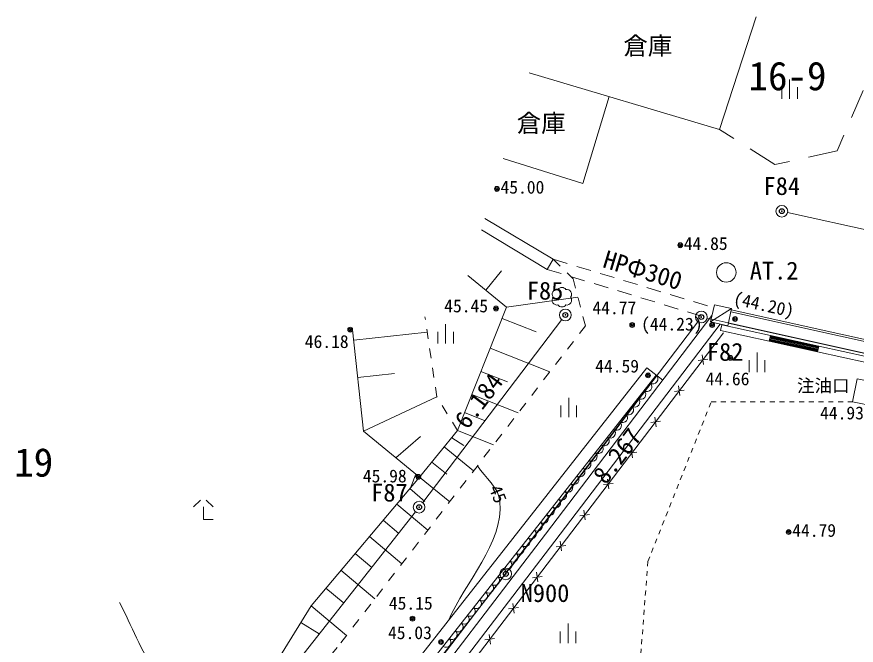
# Model space of a CAD drawing. Units: millimetres, scale not verified. Extents: x -29071210 to -28860960, y -117775216 to -117329466.
# Drawn here: x -29054585 to -29033096, y -117457235 to -117441137 of the extents above; entities that cross this region are included whole.
import ezdxf
from ezdxf.enums import TextEntityAlignment as Align

# ---------------------------------------------------------------- set-up
doc = ezdxf.new("R2010")
doc.units = ezdxf.units.MM
doc.header["$LTSCALE"] = 250
doc.header["$PDMODE"] = 32
doc.header["$PDSIZE"] = 125
for name, pattern in [('USER2', [5, 3, -2]), ('USER4', [2.5, 1.5, -1]), ('USER7', [2, 1, -1]), ('USER8', [1, 0.5, -0.5])]:
    doc.linetypes.add(name, pattern=pattern)
for name, color, linetype, lineweight in [('S-SUV', 7, 'Continuous', 13), ('S-SUV-HTXT', 7, 'Continuous', 13), ('S-SUV-LWCN', 7, 'Continuous', 13), ('S-SUV-ROW', 7, 'Continuous', 15), ('S-SUV-SRVR', 3, 'Continuous', 13)]:
    doc.layers.add(name, color=color, linetype=linetype, lineweight=lineweight)
doc.layers.add('S-SUV-BMK', color=7, linetype='Continuous')
doc.styles.add('ＭＳ ゴシック', font='')
doc.styles.get('ＭＳ ゴシック').set_extended_font_data('MS Gothic')

# ---------------------------------------------------------------- blocks, each defined once
blk = doc.blocks.new('ﾌﾟﾛｯﾄﾏｰｸ-03_1')
at = {"color": 3, "linetype": 'Continuous', "lineweight": 25}
blk.add_circle((0, 0), 0.5, dxfattribs=at)
at = {"color": 3}
blk.add_point((0, 0), dxfattribs=at)
blk = doc.blocks.new('荒地')
at = {"color": 7, "linetype": 'Continuous', "lineweight": 13}
for p, q in [((0, -1.25), (0, 1.25)), ((-1, 0.25), (-1, -1.25)), ((1, 0.25), (1, -1.25))]:
    blk.add_line(p, q, dxfattribs=at)
blk = doc.blocks.new('竹林')
at = {"color": 7, "linetype": 'Continuous', "lineweight": 13}
for p, q in [((-1, 0.3), (-0.3, 1)), ((0.3, 1), (1, 0.3)), ((0, 0.3), (0, -1)), ((0, -1), (1, -1))]:
    blk.add_line(p, q, dxfattribs=at)
blk = doc.blocks.new('植樹')
at = {"color": 7, "linetype": 'Continuous', "lineweight": 13}
for centre, radius, start, end in [((0, 0.5), 0.499, 35.63102, 144.36898), ((-0.5, 0.3), 0.5, 79.16209, 216.8699), ((-0.5, -0.3), 0.5, 143.1301, 280.83791), ((0.5, 0.3), 0.5, 323.1301, 100.83791), ((0, -0.5), 0.499, 215.63102, 324.36898), ((0.5, -0.3), 0.5, 259.16209, 36.8699)]:
    blk.add_arc(centre, radius, start, end, dxfattribs=at)
blk = doc.blocks.new('ﾌﾟﾛｯﾄﾏｰｸ-03')
at = {"color": 7, "linetype": 'Continuous', "lineweight": 15}
blk.add_circle((0, 0), 0.5, dxfattribs=at)
at = {"color": 7}
blk.add_point((0, 0), dxfattribs=at)
blk = doc.blocks.new('ﾌﾟﾛｯﾄﾏｰｸ-02')
at = {"color": 7, "linetype": 'Continuous', "lineweight": 20}
blk.add_circle((0, 0), 0.5, dxfattribs=at)

msp = doc.modelspace()

# ---------------------------------------------------------------- linework, layer by layer
at = {"layer": 'S-SUV'}
for p, q in [((-29042600.7, -117446301.8), (-29040850.9, -117447349.6)), ((-29042690.8, -117446597.6), (-29041005, -117447607)), ((-29040850.9, -117447349.6), (-29041005, -117447607)), ((-29042581.5, -117448138.1), (-29042178, -117447642.1)), ((-29043040, -117447765), (-29042047, -117448573)), ((-29042047, -117448573), (-29040220.8, -117448315.2)), ((-29036825.3, -117448953), (-29036728, -117448513.7)), ((-29036728, -117448513.7), (-29036288.6, -117448611.1)), ((-29042047, -117448573), (-29043305, -117451738)), ((-29036825.3, -117448953), (-29036288.6, -117448611.1)), ((-29036386, -117449050.4), (-29036288.6, -117448611.1)), ((-29042162.5, -117448863.6), (-29041289.9, -117449210.5)), ((-29036789.9, -117448792.9), (-29041051.1, -117454389.1)), ((-29036825.3, -117448953), (-29036386, -117449050.4)), ((-29045989, -117449154), (-29045707, -117451748)), ((-29036576.7, -117449008.2), (-29040812.5, -117454571)), ((-29036537, -117449025), (-29036569.4, -117449171.5)), ((-29036537, -117449025), (-29035294.5, -117449300.1)), ((-29045959.9, -117449421.8), (-29044078.3, -117449217.3)), ((-29040653.4, -117454692.2), (-29036493.7, -117449229.4)), ((-29036569.4, -117449171.5), (-29035326.9, -117449446.5)), ((-29035294.5, -117449300.1), (-29035326.9, -117449446.5)), ((-29035310.7, -117449373.3), (-29034068.1, -117449648.3)), ((-29035306.6, -117449354.8), (-29034064.1, -117449629.9)), ((-29035302.6, -117449336.7), (-29034060, -117449611.7)), ((-29035298.5, -117449318.2), (-29034056, -117449593.3)), ((-29035294.5, -117449300.1), (-29034051.9, -117449575.1)), ((-29035326.9, -117449446.5), (-29034084.4, -117449721.6)), ((-29035322.8, -117449428.1), (-29034080.3, -117449703.1)), ((-29035318.8, -117449409.9), (-29034076.3, -117449685)), ((-29035314.7, -117449391.4), (-29034072.2, -117449666.5)), ((-29034051.9, -117449575.1), (-29034084.4, -117449721.6)), ((-29034051.9, -117449575.1), (-29032809.4, -117449850.2)), ((-29042466, -117449627.1), (-29040939, -117450234)), ((-29037004.9, -117450046.5), (-29037038.4, -117449798.8)), ((-29034084.4, -117449721.6), (-29032841.8, -117449996.6)), ((-29037145.5, -117449939.5), (-29036897.8, -117449905.9)), ((-29045467.8, -117459063.5), (-29038454, -117450129.7)), ((-29042702, -117450220.8), (-29042023.4, -117450490.6)), ((-29038454, -117450129.7), (-29038049.5, -117450447.3)), ((-29045855.6, -117450381.1), (-29044914.8, -117450278.8)), ((-29045232, -117459249), (-29038218, -117450315)), ((-29038206.9, -117450323.7), (-29041210.2, -117454267.9)), ((-29037610.7, -117450842.2), (-29037644.2, -117450594.4)), ((-29045707, -117451748), (-29043834, -117450871)), ((-29042938, -117450814.6), (-29041750.5, -117451286.5)), ((-29037751.3, -117450735.1), (-29037503.6, -117450701.5)), ((-29043121.5, -117451276.3), (-29042593.8, -117451486)), ((-29038357.2, -117451530.7), (-29038109.4, -117451497.1)), ((-29038216.5, -117451637.8), (-29038250.1, -117451390)), ((-29045707, -117451748), (-29044276, -117452930)), ((-29043305, -117451738), (-29044276, -117452930)), ((-29043305, -117451738), (-29042381.6, -117452105)), ((-29044879.9, -117452431.2), (-29044247, -117451891.8)), ((-29043452.7, -117451919.3), (-29043143.1, -117452116.8)), ((-29043646.4, -117452157.1), (-29042894.1, -117452769.8)), ((-29038963, -117452326.3), (-29038715.2, -117452292.7)), ((-29038822.3, -117452433.4), (-29038855.9, -117452185.6)), ((-29043961.2, -117452543.5), (-29043579.9, -117452854.1)), ((-29044276, -117452930), (-29047053, -117456223)), ((-29044276, -117452930), (-29043503.1, -117453559.6)), ((-29039428.1, -117453229), (-29039461.7, -117452981.2)), ((-29044523.5, -117453223.5), (-29044135.7, -117453550.4)), ((-29039568.8, -117453121.9), (-29039321, -117453088.3)), ((-29044857.8, -117453619.9), (-29044064.9, -117454288.4)), ((-29040174.6, -117453917.5), (-29039926.9, -117453883.9)), ((-29040034, -117454024.6), (-29040067.5, -117453776.8)), ((-29045207.4, -117454034.4), (-29044801.9, -117454376.4)), ((-29045557, -117454449), (-29044727.8, -117455148.2)), ((-29044433.7, -117459646.6), (-29040653.4, -117454692.2)), ((-29040780.4, -117454713), (-29040649.4, -117454695.3)), ((-29040657.5, -117454689.1), (-29040673.3, -117454572.4)), ((-29040639.9, -117454820.2), (-29040657.5, -117454689.1)), ((-29040649.4, -117454695.3), (-29040532.7, -117454679.5)), ((-29045922.6, -117454882.6), (-29045498.5, -117455240.2)), ((-29046288.2, -117455316.1), (-29045421.1, -117456047.4)), ((-29041246.5, -117455615.2), (-29041279.8, -117455367.4)), ((-29041387, -117455508), (-29041139.3, -117455474.7)), ((-29046670.6, -117455769.6), (-29046227.1, -117456143.6)), ((-29051229, -117463005), (-29047053, -117456223)), ((-29047053, -117456223), (-29046146.1, -117456987.8)), ((-29041853.1, -117456410.2), (-29041886.4, -117456162.4)), ((-29041993.6, -117456303), (-29041745.9, -117456269.7)), ((-29047315.4, -117456649.1), (-29046841.9, -117456940.6)), ((-29042600.2, -117457098), (-29042352.5, -117457064.7)), ((-29042459.7, -117457205.2), (-29042493, -117456957.4))]:
    msp.add_line(p, q, dxfattribs=at)
at = {"layer": 'S-SUV', "linetype": 'USER4'}
for p, q in [((-29040850.9, -117447349.6), (-29036744.1, -117448586.5)), ((-29041005, -117447607), (-29036809.2, -117448880.2))]:
    msp.add_line(p, q, dxfattribs=at)
at = {"layer": 'S-SUV', "linetype": 'USER7'}
for p, q in [((-29043834, -117450871), (-29044137, -117448820)), ((-29043305, -117451738), (-29043834, -117450871))]:
    msp.add_line(p, q, dxfattribs=at)
at = {"layer": 'S-SUV', "linetype": 'USER8'}
for p, q in [((-29038429, -117455089), (-29036808, -117451002)), ((-29036808, -117451002), (-29033190, -117451004)), ((-29038666.4, -117458202.3), (-29038429, -117455089))]:
    msp.add_line(p, q, dxfattribs=at)
at = {"layer": 'S-SUV'}
for points in [[(-29041464.8, -117442570.9), (-29036599, -117444025), (-29035661.2, -117441137.1)], [(-29039424.1, -117443180.8), (-29040098, -117445404), (-29042134.6, -117444770.8)], [(-29020037, -117452277), (-29022090, -117451812), (-29024766, -117451240), (-29027882, -117450562), (-29036306.5, -117448691.7)], [(-29020026.1, -117452228.2), (-29022079.3, -117451763.2), (-29024755.5, -117451191.1), (-29027871.3, -117450513.2), (-29036295.7, -117448642.9)], [(-29020102.6, -117452569.8), (-29022154.5, -117452105), (-29024829.2, -117451533.3), (-29027946.4, -117450855), (-29036371.4, -117448984.6)], [(-29041210.2, -117454267.9), (-29044989.9, -117459221.6), (-29049539.6, -117465166.2), (-29050576.3, -117466512.4), (-29051473.8, -117467754.1), (-29051947.4, -117468380.3), (-29052604.3, -117469996.8), (-29052795.9, -117471279.4), (-29052807, -117472840.7), (-29052771.8, -117473645.3), (-29052722.8, -117474648.2), (-29052150.8, -117487739.6), (-29051697.8, -117498304.3)], [(-29041051.1, -117454389.1), (-29044831, -117459343), (-29049381, -117465288), (-29050416, -117466632), (-29051313, -117467873), (-29051772, -117468480), (-29052410, -117470050), (-29052596, -117471295), (-29052607, -117472837), (-29052572, -117473636), (-29052523, -117474639), (-29051951, -117487731), (-29051498, -117498296)], [(-29040812.5, -117454571), (-29044592.6, -117459525.2), (-29049143, -117465470.7), (-29050175.5, -117466811.4), (-29051071.8, -117468051.4), (-29051508.9, -117468629.5), (-29052118.6, -117470129.8), (-29052296.2, -117471318.3), (-29052307, -117472831.5), (-29052272.3, -117473622.1), (-29052223.3, -117474625.1), (-29051651.3, -117487718), (-29051198.3, -117498283.6)]]:
    msp.add_lwpolyline(points, dxfattribs=at)
at = {"layer": 'S-SUV', "linetype": 'USER2'}
msp.add_lwpolyline([(-29032419.6, -117441879.5), (-29033587, -117444570), (-29035177, -117444924), (-29036599, -117444025)], dxfattribs=at)
at = {"layer": 'S-SUV', "linetype": 'USER7'}
msp.add_lwpolyline([(-29040850.9, -117447349.6), (-29040341, -117447849), (-29040030, -117449055), (-29046383, -117457295), (-29051229, -117463005)], dxfattribs=at)
at = {"layer": 'S-SUV'}
msp.add_lwpolyline([(-29032599, -117451119.2), (-29033190, -117451004), (-29033074.8, -117450413), (-29032483.8, -117450528.2)], close=True, dxfattribs=at)
for centre in [(-29038296.9, -117450413.5), (-29038452.8, -117450612.1), (-29038608.6, -117450810.6), (-29038764.5, -117451009.1), (-29039076.2, -117451406.2), (-29038920.4, -117451207.7), (-29039232.1, -117451604.7), (-29039388, -117451803.3), (-29039543.8, -117452001.8), (-29039699.7, -117452200.3), (-29039855.6, -117452398.9), (-29040011.4, -117452597.4), (-29040167.3, -117452795.9), (-29040323.2, -117452994.5), (-29040479, -117453193), (-29040634.9, -117453391.5), (-29040790.8, -117453590.1), (-29041102.5, -117453987.1), (-29040946.6, -117453788.6), (-29041258.4, -117454185.7), (-29041414.2, -117454384.2), (-29041570.1, -117454582.7), (-29041726, -117454781.3), (-29041881.8, -117454979.8), (-29042037.7, -117455178.3), (-29042193.6, -117455376.9), (-29042349.4, -117455575.4), (-29042505.3, -117455773.9), (-29042661.2, -117455972.5), (-29042817, -117456171), (-29043128.8, -117456568.1), (-29042972.9, -117456369.5), (-29043284.6, -117456766.6), (-29043440.5, -117456965.1), (-29043596.4, -117457163.7)]:
    msp.add_arc(centre, 126.2, 232.41414, 51.3156, dxfattribs=at)
at = {"layer": 'S-SUV-LWCN'}
for points, knots in [([(-29043533.3, -117456599.5), (-29043094.8, -117455583.8), (-29042133, -117454655.4), (-29042217.7, -117453552.3), (-29042245.2, -117453194.1), (-29042599.8, -117452943.9), (-29042790.9, -117452639.7)], [0, 0, 0, 0, 1, 1, 1, 2, 2, 2, 2]), ([(-29051956.3, -117456137.2), (-29051651.2, -117456736.8), (-29051400, -117457367), (-29051040.9, -117457936), (-29050786.9, -117458338.4), (-29050576.5, -117458819.1), (-29050170.8, -117459068), (-29050001.1, -117459172), (-29049782.8, -117459180.2), (-29049583.8, -117459177.7), (-29049303.9, -117459174.1), (-29049036.2, -117459060.9), (-29048762.4, -117459002.5)], [0, 0, 0, 0, 1, 1, 1, 2, 2, 2, 3, 3, 3, 4, 4, 4, 4])]:
    msp.add_open_spline(points, degree=3, knots=knots, dxfattribs=at)
msp.add_open_spline([(-29044373.1, -117452849.8), (-29044418.6, -117452969), (-29044464.1, -117453088.1), (-29044509.5, -117453207.3)], degree=3, dxfattribs=at)
at = {"layer": 'S-SUV-ROW'}
for p, q in [((-29034854, -117446150.4), (-29006870.7, -117452335)), ((-29044194.8, -117453578.8), (-29040632.3, -117448895.3)), ((-29037152.7, -117448947.4), (-29041976.2, -117455288.6)), ((-29004469.9, -117456031.2), (-29036915.4, -117448860.4)), ((-29053451.1, -117465345.3), (-29044378.4, -117453816.1)), ((-29042159.3, -117455526.2), (-29053626.7, -117470213.8))]:
    msp.add_line(p, q, dxfattribs=at)

# ---------------------------------------------------------------- block references
at = {"layer": 'S-SUV'}
for name, p, xscale, yscale in [('荒地', (-29034802.4, -117442990), 200, 200), ('荒地', (-29043609, -117449260.1), 200, 200), ('荒地', (-29035633.6, -117449987.2), 200, 200), ('荒地', (-29040454.2, -117451143.9), 200, 200), ('竹林', (-29049809.1, -117453766.2), 250, 250), ('荒地', (-29040471.3, -117456929.5), 200, 200)]:
    msp.add_blockref(name, p, dxfattribs=dict(at, xscale=xscale, yscale=yscale))
at = {"layer": 'S-SUV', "xscale": 250, "yscale": 250, "rotation": 0.00328}
msp.add_blockref('植樹', (-29040632, -117448321), dxfattribs=at)
at = {"layer": 'S-SUV-BMK', "xscale": 300, "yscale": 300}
for p in [(-29035000.5, -117446118), (-29040541.5, -117448775.9), (-29037061.9, -117448828), (-29044285.7, -117453698.2), (-29042067, -117455408)]:
    msp.add_blockref('ﾌﾟﾛｯﾄﾏｰｸ-03', p, dxfattribs=at)
at = {"layer": 'S-SUV-SRVR'}
for name, p, xscale, yscale in [('ﾌﾟﾛｯﾄﾏｰｸ-03_1', (-29042293.5, -117445546), 75, 75), ('ﾌﾟﾛｯﾄﾏｰｸ-03_1', (-29037600.8, -117446989.5), 75, 75), ('ﾌﾟﾛｯﾄﾏｰｸ-02', (-29036422.6, -117447685.8), 500, 500), ('ﾌﾟﾛｯﾄﾏｰｸ-03_1', (-29042316.8, -117448610.3), 75, 75), ('ﾌﾟﾛｯﾄﾏｰｸ-03_1', (-29036197.6, -117448879.2), 75, 75), ('ﾌﾟﾛｯﾄﾏｰｸ-03_1', (-29046050.9, -117449150), 75, 75), ('ﾌﾟﾛｯﾄﾏｰｸ-03_1', (-29038832.8, -117449031.1), 75, 75), ('ﾌﾟﾛｯﾄﾏｰｸ-03_1', (-29036785.6, -117449031.4), 75, 75), ('ﾌﾟﾛｯﾄﾏｰｸ-03_1', (-29036319, -117449874), 75, 75), ('ﾌﾟﾛｯﾄﾏｰｸ-03_1', (-29038424.9, -117450323.4), 75, 75), ('ﾌﾟﾛｯﾄﾏｰｸ-03_1', (-29044307.5, -117452922), 75, 75), ('ﾌﾟﾛｯﾄﾏｰｸ-03_1', (-29034825, -117454337), 75, 75), ('ﾌﾟﾛｯﾄﾏｰｸ-03_1', (-29044456.6, -117456553.5), 75, 75), ('ﾌﾟﾛｯﾄﾏｰｸ-03_1', (-29043725.6, -117457152.1), 75, 75)]:
    msp.add_blockref(name, p, dxfattribs=dict(at, xscale=xscale, yscale=yscale))

# ---------------------------------------------------------------- texts
at = {"layer": 'S-SUV-BMK', "style": 'ＭＳ ゴシック'}
for s, p in [('F84', (-29035469.2, -117445243)), ('F85', (-29041529.4, -117447924)), ('F82', (-29036917.8, -117449491)), ('F87', (-29045514.2, -117453095.3)), ('N900', (-29041686.1, -117455669.7))]:
    msp.add_text(s, height=458.2, dxfattribs=at).set_placement(p, align=Align.TOP_LEFT)
at = {"layer": 'S-SUV-HTXT', "style": 'ＭＳ ゴシック'}
for p in [(-29038430.8, -117441881.8), (-29041160.2, -117443862.6)]:
    msp.add_text('倉庫', height=458.2, dxfattribs=at).set_placement(p, align=Align.MIDDLE_CENTER)
for s, p in [('16-9', (-29033857.8, -117443239)), ('19', (-29053652.9, -117453136.6))]:
    msp.add_text(s, height=733.1, dxfattribs=at).set_placement(p, align=Align.BOTTOM_RIGHT)
msp.add_text('HPΦ300', height=458.2, rotation=343.238, dxfattribs=at).set_placement((-29039544.4, -117447329), align=Align.MIDDLE_LEFT)
for s, p in [('6.184', (-29042761.8, -117450972.2)), ('8.267', (-29039216.2, -117452382.9))]:
    msp.add_text(s, height=458.2, rotation=52.741, dxfattribs=at).set_placement(p, align=Align.MIDDLE_CENTER)
msp.add_text('注油口', height=329.9, dxfattribs=at).set_placement((-29034613.9, -117450849.7), align=Align.BOTTOM_LEFT)
at = {"layer": 'S-SUV-LWCN', "style": 'ＭＳ ゴシック'}
msp.add_text('45', height=329.9, rotation=292.234, dxfattribs=at).set_placement((-29042267.2, -117453362), align=Align.MIDDLE_CENTER)
at = {"layer": 'S-SUV-SRVR', "style": 'ＭＳ ゴシック'}
for s, p in [('45.00', (-29042202.7, -117445766.2)), ('44.85', (-29037510, -117447209.7)), ('45.45', (-29043643.3, -117448807)), ('44.77', (-29039849.4, -117448854.4)), ('46.18', (-29047213.2, -117449720.3)), ('44.59', (-29039778.3, -117450348.4)), ('44.66', (-29036951.3, -117450675.1)), ('44.93', (-29034021.2, -117451548.6)), ('45.98', (-29045726.1, -117453163.8)), ('44.79', (-29034734.1, -117454557.2)), ('45.15', (-29045060.2, -117456422.2)), ('45.03', (-29045081.8, -117457178))]:
    msp.add_text(s, height=329.9, dxfattribs=at).set_placement(p, align=Align.BOTTOM_LEFT)
at = {"layer": 'S-SUV-SRVR', "color": 7, "style": 'ＭＳ ゴシック'}
msp.add_text('AT.2', height=458.2, dxfattribs=at).set_placement((-29035820.9, -117447409.1), align=Align.TOP_LEFT)
at = {"layer": 'S-SUV-SRVR', "style": 'ＭＳ ゴシック'}
msp.add_text('(44.20)', height=329.9, rotation=347.483, dxfattribs=at).set_placement((-29035517.2, -117448769.1), align=Align.BOTTOM_CENTER)
msp.add_text('(44.23)', height=329.9, dxfattribs=at).set_placement((-29037816.4, -117449272.4), align=Align.BOTTOM_CENTER)

doc.saveas('drawing.dxf')
